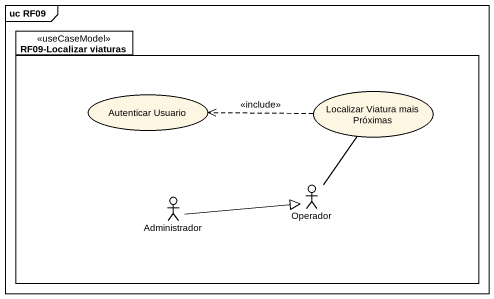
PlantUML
@startuml
mainframe uc RF09
package "RF09-Localizar viaturas" as RF09_Localizar_viaturas <<useCaseModel>> {
  usecase "Autenticar Usuario" as Autenticar_Usuario
  usecase "Localizar Viatura mais Próximas" as Localizar_Viatura_mais
  actor Administrador
  actor Operador
}
Localizar_Viatura_mais .left.> Autenticar_Usuario : <<include>>
Administrador -right-|> Operador
Operador -up- Localizar_Viatura_mais
@enduml
